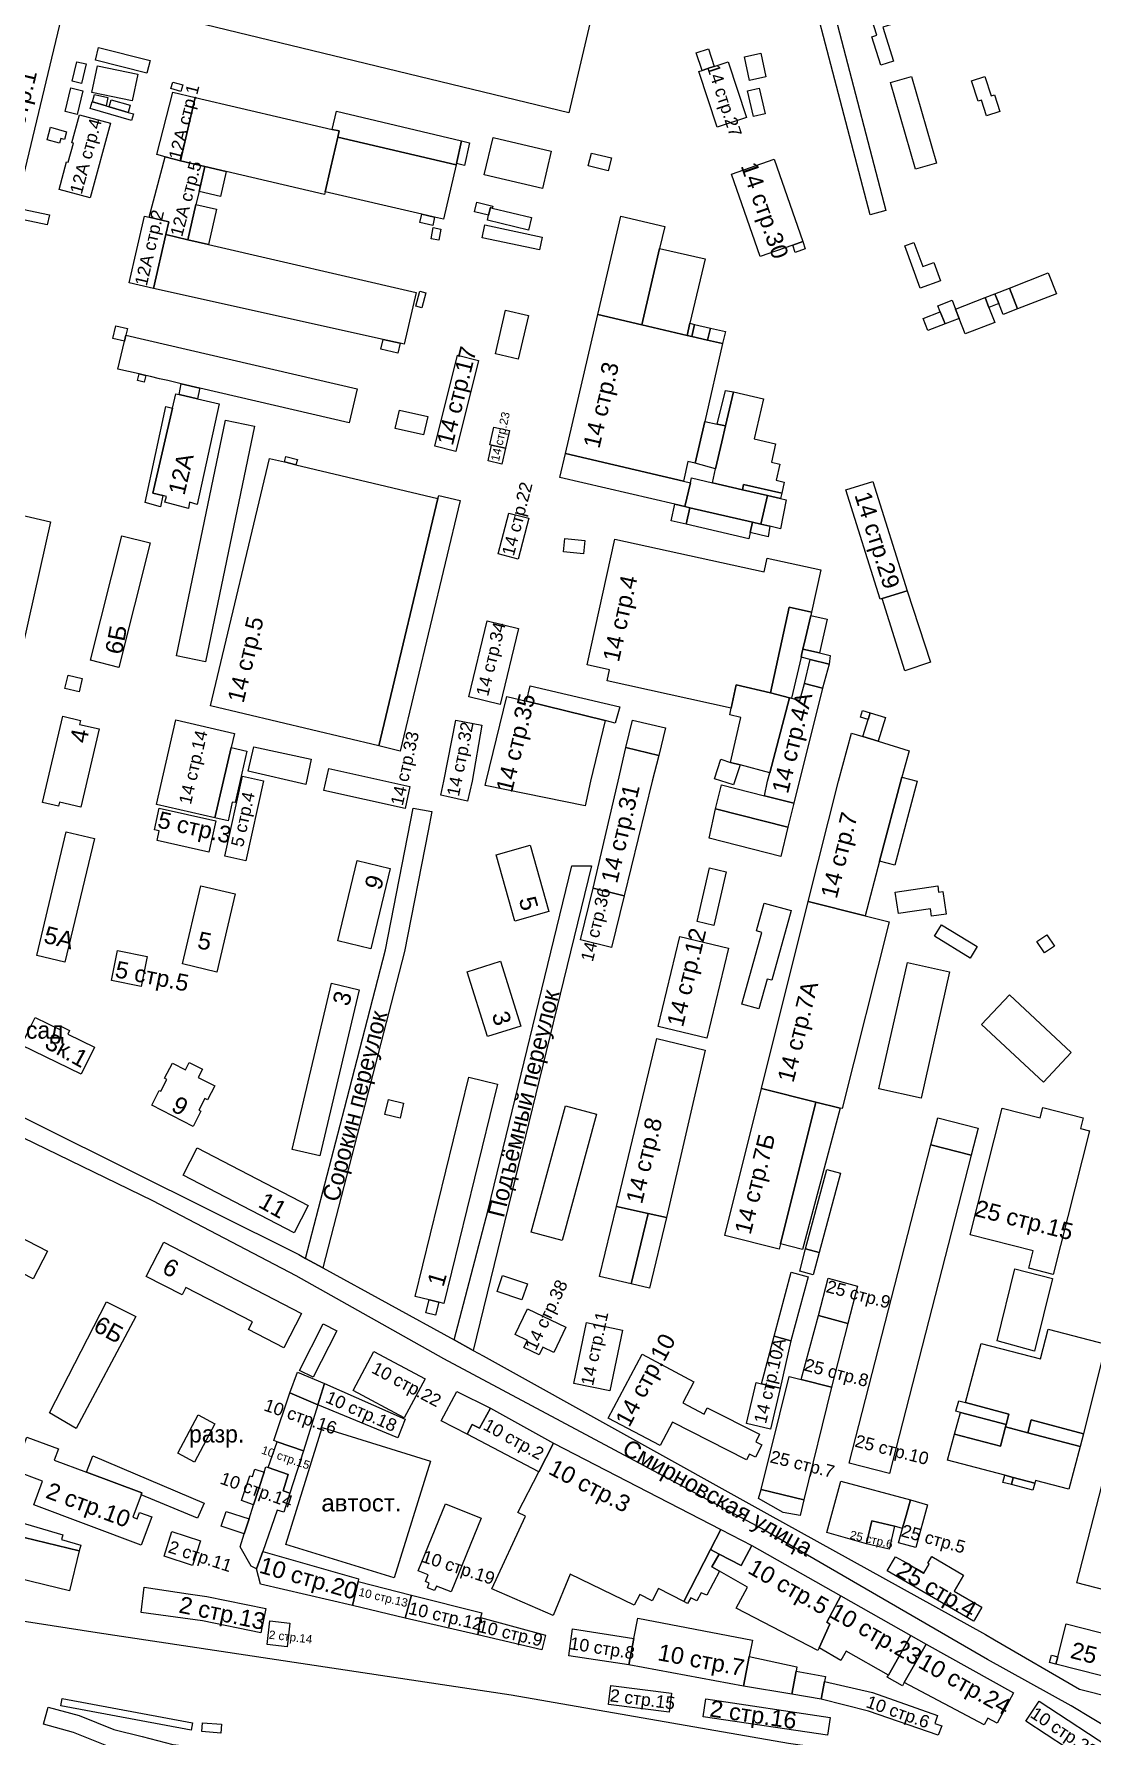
# Model space of a CAD drawing. Header units: metres. Extents: x 9999 to 15101, y 6965 to 11034.
# Drawn here: x 13119 to 13562, y 7600 to 8313 of the extents above; entities that cross this region are included whole.
import ezdxf
from ezdxf.enums import TextEntityAlignment as Align

# ---------------------------------------------------------------- set-up
doc = ezdxf.new("R2010")
doc.units = ezdxf.units.M
doc.header["$MEASUREMENT"] = 0
for name, color, linetype, lineweight in [('Слой 14', 7, 'Continuous', 0), ('Слой 19', 7, 'Continuous', 0), ('Слой 25', 7, 'Continuous', 0), ('Слой 29', 7, 'Continuous', 0), ('Слой 3', 7, 'Continuous', 0), ('Слой 53', 7, 'Continuous', 0), ('Слой 8', 7, 'Continuous', 0), ('Слой 9', 7, 'Continuous', 0)]:
    doc.layers.add(name, color=color, linetype=linetype, lineweight=lineweight)
doc.styles.add('Style-arial', font='arial.shx')
doc.styles.add('Style-p131', font='p131.shx')

msp = doc.modelspace()

# ---------------------------------------------------------------- linework, layer by layer
at = {"layer": 'Слой 14', "color": 8, "linetype": 'Continuous', "lineweight": 0, "flags": 128}
msp.add_lwpolyline([(13224.59, 7680.19), (13239.76, 7729.11), (13285.13, 7715.03), (13269.96, 7666.12), (13224.59, 7680.19)], close=True, dxfattribs=at)
at = {"layer": 'Слой 19', "color": 8, "linetype": 'Continuous', "lineweight": 0, "flags": 128}
msp.add_lwpolyline([(14002.82, 7500.83), (13910.74, 7517.98), (13755.15, 7547.82), (13663.62, 7562.36), (13648.85, 7564.71), (13643.39, 7565.6), (13576.08, 7575.76), (13507.49, 7586.55), (13435.1, 7596.71), (13318.89, 7617.03), (13145.52, 7643.06), (13068.05, 7655.13)], dxfattribs=at)
at = {"layer": 'Слой 25', "color": 8, "linetype": 'Continuous', "lineweight": 0, "flags": 128}
for points in [[(13239.96, 7796.09), (13232.83, 7800), (13249.06, 7862.8), (13266.24, 7929.28), (13277.92, 7988.64), (13285.76, 7987.2), (13284.16, 7979.2), (13274.24, 7928.64), (13239.96, 7796.09)], [(13303.07, 7761.47), (13295.08, 7765.85), (13309.28, 7820.32), (13344.32, 7964.42), (13352.58, 7964.42), (13303.07, 7761.47)]]:
    msp.add_lwpolyline(points, close=True, dxfattribs=at)
msp.add_lwpolyline([(13085.76, 7873.44), (13229.92, 7801.6), (13232.83, 7800), (13239.96, 7796.09), (13295.08, 7765.85), (13303.07, 7761.47), (13307.2, 7759.2), (13426.08, 7693.12), (13517.66, 7642.44), (13521.47, 7640.23), (13521.47, 7640.23), (13557.03, 7619.58), (13668.22, 7591.4), (13665.8, 7582.71), (13663.68, 7574.4), (13583.04, 7594.08), (13571.2, 7601.92), (13553.6, 7612.48), (13518.56, 7632), (13423.84, 7686.88), (13290.72, 7757.92), (13228.8, 7792.64), (13168.8, 7824.16), (13074.72, 7869.76)], dxfattribs=at)
at = {"layer": 'Слой 3', "color": 8, "linetype": 'Continuous', "lineweight": 0, "flags": 128}
for points in [[(13152.41, 8326.12), (13148.11, 8327.16), (13163.05, 8387.1), (13171.41, 8420.63), (13174.36, 8432.45), (13368.29, 8386.87), (13343.12, 8279.91), (13168.34, 8322.26), (13162.16, 8323.76), (13160.12, 8324.25), (13156.19, 8325.2), (13152.41, 8326.12)], [(13435.41, 8394.44), (13475.97, 8238.99), (13469.33, 8237.26), (13428.77, 8392.71), (13435.41, 8394.44)], [(13123.82, 8331.97), (13132.78, 8329.83), (13114.46, 8253.35), (13100.67, 8256.65), (13118.99, 8333.13), (13123.82, 8331.97)], [(13473.86, 8326.39), (13476.08, 8319.32), (13477.38, 8319.73), (13478.24, 8317.01), (13474.6, 8315.87), (13479.12, 8301.55), (13473.86, 8299.89), (13470.09, 8311.84), (13472.12, 8312.48), (13469.08, 8322.1), (13472.31, 8323.12), (13471.51, 8325.65), (13473.86, 8326.39)], [(13146.1, 8307.35), (13167.68, 8301.89), (13166.33, 8296.58), (13144.76, 8302.03), (13146.1, 8307.35)], [(13138.95, 8292.31), (13135.07, 8293.21), (13136.95, 8301.38), (13140.84, 8300.49), (13138.95, 8292.31)], [(13404.01, 8299.43), (13402.39, 8298.9), (13398.94, 8297.75), (13396.49, 8305.12), (13401.57, 8306.81), (13404.01, 8299.43)], [(13404.01, 8299.43), (13409.79, 8301.35), (13417.52, 8278.04), (13405.29, 8273.98), (13397.56, 8297.29), (13398.94, 8297.75), (13402.39, 8298.9), (13404.01, 8299.43)], [(13425.69, 8294.99), (13418.78, 8293.5), (13416.65, 8303.4), (13423.56, 8304.89), (13425.69, 8294.99)], [(13145.6, 8299.68), (13162.5, 8296.22), (13160.2, 8285.01), (13143.3, 8288.48), (13145.6, 8299.68)], [(13177.18, 8292.85), (13181.33, 8291.64), (13180.54, 8288.95), (13176.4, 8290.16), (13177.18, 8292.85)], [(13477.87, 8292.63), (13486.67, 8295.16), (13497.1, 8258.88), (13488.3, 8256.35), (13477.87, 8292.63)], [(13511.81, 8293.43), (13517.4, 8295.22), (13520.01, 8287.08), (13521.45, 8287.54), (13523.7, 8280.51), (13518.04, 8278.7), (13515.94, 8285.24), (13514.57, 8284.81), (13511.81, 8293.43)], [(13137.11, 8279.25), (13132.01, 8280.5), (13134.43, 8290.42), (13139.54, 8289.17), (13137.11, 8279.25)], [(13149.19, 8282.9), (13143.58, 8284.54), (13144.32, 8287.68), (13150, 8286.34), (13149.19, 8282.9)], [(13180.39, 8259.83), (13174, 8261.53), (13170.53, 8262.45), (13177.19, 8288.66), (13186.57, 8286.39), (13180.39, 8259.83)], [(13240.95, 8246.92), (13240.69, 8245.8), (13199.52, 8255.38), (13190.65, 8257.45), (13180.39, 8259.83), (13186.57, 8286.39), (13243.97, 8273.03), (13246.87, 8272.35), (13246.27, 8269.81), (13243.33, 8257.18), (13240.95, 8246.92)], [(13425.38, 8279.51), (13420.5, 8278.38), (13418.01, 8289.22), (13422.89, 8290.34), (13425.38, 8279.51)], [(13142.59, 8244.33), (13129.5, 8247.9), (13132.66, 8259.49), (13133.39, 8259.29), (13135.55, 8267.19), (13134.81, 8267.39), (13138.02, 8279.16), (13151.12, 8275.58), (13142.59, 8244.33)], [(13142.56, 8281.84), (13143.37, 8284.6), (13143.58, 8284.54), (13149.19, 8282.9), (13150.48, 8282.51), (13158.51, 8280.16), (13160.67, 8279.52), (13159.86, 8276.76), (13142.56, 8281.84)], [(13158.51, 8280.16), (13150.48, 8282.51), (13151.28, 8285.44), (13159.36, 8283.24), (13158.51, 8280.16)], [(13295.92, 8258.2), (13246.27, 8269.81), (13246.87, 8272.35), (13243.97, 8273.03), (13245.75, 8280.69), (13298.11, 8268.16), (13296.06, 8258.71), (13295.92, 8258.2)], [(13125.93, 8273.93), (13132.65, 8272.06), (13131.75, 8268.84), (13130.24, 8269.26), (13129.68, 8267.24), (13124.47, 8268.69), (13125.93, 8273.93)], [(13246.27, 8269.81), (13295.92, 8258.2), (13290.61, 8235.36), (13286.87, 8236.23), (13283.93, 8236.91), (13281.44, 8237.49), (13240.95, 8246.92), (13243.33, 8257.18), (13246.27, 8269.81)], [(13296.06, 8258.71), (13298.11, 8268.16), (13301.43, 8267.43), (13299.34, 8257.91), (13296.06, 8258.71)], [(13311.36, 8269.68), (13335.71, 8263.96), (13332.03, 8248.28), (13307.68, 8254.01), (13311.36, 8269.68)], [(13183.47, 8226.8), (13174.27, 8228.93), (13175.51, 8234.28), (13167.3, 8236.18), (13174, 8261.53), (13180.39, 8259.83), (13190.65, 8257.45), (13188.22, 8247.02), (13186.88, 8241.53), (13183.47, 8226.8)], [(13190.65, 8257.45), (13199.52, 8255.38), (13197.09, 8244.96), (13188.22, 8247.02), (13190.65, 8257.45)], [(13352.56, 8263.1), (13360.96, 8261.1), (13359.61, 8255.7), (13351.26, 8257.7), (13352.56, 8263.1)], [(13436.91, 8224.56), (13423.26, 8219.82), (13411.28, 8254.31), (13429.1, 8260.49), (13441.07, 8226.01), (13436.91, 8224.56)], [(13125.44, 8237.26), (13124.57, 8233.1), (13090.55, 8240.18), (13091.42, 8244.34), (13125.44, 8237.26)], [(13169.03, 8206.32), (13158.85, 8208.68), (13165.33, 8236.64), (13167.3, 8236.18), (13175.51, 8234.28), (13174.27, 8228.93), (13169.03, 8206.32)], [(13186.88, 8241.53), (13195.47, 8239.55), (13192.06, 8224.81), (13183.47, 8226.8), (13186.88, 8241.53)], [(13283.93, 8236.91), (13286.87, 8236.23), (13286.06, 8232.72), (13280.63, 8233.98), (13281.44, 8237.49), (13283.93, 8236.91)], [(13311, 8240.06), (13310.24, 8240.24), (13309.48, 8237.03), (13303.54, 8238.53), (13304.56, 8242.56), (13311.21, 8240.87), (13311, 8240.06)], [(13308.99, 8234.93), (13309.48, 8237.03), (13310.24, 8240.24), (13311, 8240.06), (13327.48, 8236.17), (13326.22, 8230.86), (13308.99, 8234.93)], [(13373.68, 8191.18), (13355.27, 8195.48), (13364.89, 8236.65), (13383.3, 8232.35), (13381.15, 8223.16), (13373.68, 8191.18)], [(13192.06, 8224.81), (13279.16, 8204.63), (13274.16, 8183.05), (13272.44, 8183.43), (13265.25, 8185.03), (13169.03, 8206.32), (13174.27, 8228.93), (13183.47, 8226.8), (13192.06, 8224.81)], [(13285.36, 8227.2), (13286.24, 8231.9), (13289.53, 8231.28), (13288.65, 8226.59), (13285.36, 8227.2)], [(13307.96, 8233.03), (13331.96, 8227.9), (13330.81, 8222.5), (13306.81, 8227.63), (13307.96, 8233.03)], [(13392.66, 8186.74), (13373.68, 8191.18), (13381.15, 8223.16), (13400.25, 8218.75), (13393.86, 8191.81), (13392.66, 8186.74)], [(13436.91, 8224.56), (13441.07, 8226.01), (13442.13, 8222.95), (13437.97, 8221.51), (13436.91, 8224.56)], [(13483.84, 8224.17), (13487.71, 8225.57), (13491.36, 8215.53), (13496.08, 8217.25), (13498.85, 8209.63), (13490.26, 8206.51), (13483.84, 8224.17)], [(13531.1, 8197.87), (13527.68, 8206.55), (13543.92, 8212.94), (13547.41, 8204.07), (13531.1, 8197.87)], [(13278.94, 8199), (13280.62, 8205.19), (13283.25, 8204.48), (13281.57, 8198.28), (13278.94, 8199)], [(13505.12, 8197.74), (13506.64, 8193.84), (13500.71, 8191.53), (13498.72, 8196.63), (13497.76, 8199.1), (13503.69, 8201.41), (13505.12, 8197.74)], [(13505.12, 8197.74), (13517.5, 8202.56), (13519.12, 8198.41), (13521.56, 8192.15), (13509.18, 8187.33), (13506.64, 8193.84), (13505.12, 8197.74)], [(13521.64, 8204.17), (13523.23, 8200.12), (13519.12, 8198.41), (13517.5, 8202.56), (13521.64, 8204.17)], [(13531.1, 8197.87), (13525.06, 8195.49), (13523.23, 8200.12), (13521.64, 8204.17), (13527.68, 8206.55), (13531.1, 8197.87)], [(13316.63, 8197.34), (13326.17, 8195.09), (13321.84, 8176.77), (13312.31, 8179.02), (13316.63, 8197.34)], [(13391.09, 8125.69), (13341.67, 8137.23), (13355.27, 8195.48), (13373.68, 8191.18), (13392.66, 8186.74), (13394.61, 8186.29), (13401.25, 8184.74), (13407.53, 8183.27), (13400.04, 8150.63), (13396.02, 8133.12), (13392.99, 8133.84), (13391.09, 8125.69)], [(13498.72, 8196.63), (13500.71, 8191.53), (13493.5, 8188.72), (13491.52, 8193.82), (13498.72, 8196.63)], [(13157.47, 8186.8), (13156.9, 8184.33), (13152.01, 8185.46), (13153.24, 8190.77), (13158.13, 8189.64), (13157.47, 8186.8)], [(13254.36, 8164.34), (13251.07, 8150.15), (13188.53, 8164.65), (13180.65, 8166.48), (13175.12, 8167.76), (13171.58, 8168.58), (13167.76, 8169.47), (13165.84, 8169.91), (13163.04, 8170.56), (13154.18, 8172.61), (13156.9, 8184.33), (13157.47, 8186.8), (13254.36, 8164.34)], [(13392.66, 8186.74), (13393.86, 8191.81), (13395.78, 8191.3), (13394.61, 8186.29), (13392.66, 8186.74)], [(13395.78, 8191.3), (13402.42, 8189.75), (13401.25, 8184.74), (13394.61, 8186.29), (13395.78, 8191.3)], [(13402.42, 8189.75), (13408.7, 8188.28), (13407.53, 8183.27), (13401.25, 8184.74), (13402.42, 8189.75)], [(13265.25, 8185.03), (13272.44, 8183.43), (13271.52, 8179.3), (13264.33, 8180.89), (13265.25, 8185.03)], [(13295.78, 8138.05), (13286.9, 8140.26), (13296.41, 8178.42), (13305.29, 8176.21), (13295.78, 8138.05)], [(13165.84, 8169.91), (13165.19, 8167.13), (13162.39, 8167.78), (13163.04, 8170.56), (13165.84, 8169.91)], [(13188.53, 8164.65), (13188.4, 8164.24), (13187.52, 8160.15), (13179.85, 8161.89), (13180.65, 8166.48), (13188.53, 8164.65)], [(13196.64, 8158.08), (13187.36, 8115.84), (13184.16, 8116.8), (13183.68, 8114.24), (13173.76, 8116.8), (13174.56, 8119.2), (13172.95, 8119.6), (13168.8, 8120.64), (13177.11, 8156.28), (13178.49, 8162.2), (13179.85, 8161.89), (13187.52, 8160.15), (13196.64, 8158.08)], [(13415.8, 8122.06), (13403.23, 8124.97), (13404.59, 8130.87), (13407.2, 8142.14), (13408.75, 8148.84), (13412.03, 8163), (13424.6, 8160.09), (13420.72, 8143.31), (13429.71, 8141.23), (13427.95, 8133.62), (13431.47, 8132.81), (13429.91, 8126.09), (13433.37, 8125.29), (13432.28, 8120.61), (13416.32, 8124.3), (13415.8, 8122.06)], [(13408.75, 8148.84), (13405.25, 8149.56), (13408.75, 8163.67), (13412.03, 8163), (13408.75, 8148.84)], [(13172.95, 8119.6), (13172, 8114.88), (13165.6, 8116.64), (13174.24, 8156.96), (13177.11, 8156.28), (13168.8, 8120.64), (13172.95, 8119.6)], [(13199.22, 8151.18), (13211.39, 8148.66), (13190.93, 8049.88), (13178.76, 8052.4), (13199.22, 8151.18)], [(13272.15, 8155.43), (13283.96, 8152.69), (13282.17, 8145.01), (13270.36, 8147.75), (13272.15, 8155.43)], [(13400.04, 8150.63), (13405.25, 8149.56), (13408.75, 8148.84), (13407.2, 8142.14), (13404.59, 8130.87), (13396.02, 8133.12), (13400.04, 8150.63)], [(13316.57, 8139.42), (13310.75, 8140.74), (13310.04, 8140.9), (13311.71, 8148.28), (13318.24, 8146.81), (13316.57, 8139.42)], [(13310.75, 8140.74), (13316.57, 8139.42), (13315.07, 8132.79), (13309.25, 8134.11), (13310.75, 8140.74)], [(13391.75, 8114.98), (13387.5, 8115.96), (13339.3, 8127.12), (13341.67, 8137.23), (13391.09, 8125.69), (13394.04, 8124.89), (13391.75, 8114.98)], [(13263.45, 8014.71), (13192.92, 8031.58), (13217.7, 8135.18), (13223.94, 8133.68), (13228.69, 8132.55), (13288.22, 8118.31), (13263.45, 8014.71)], [(13228.69, 8132.55), (13223.94, 8133.68), (13224.48, 8135.92), (13229.44, 8134.73), (13228.69, 8132.55)], [(13426.28, 8119.63), (13423.51, 8107.63), (13420.09, 8108.42), (13393.78, 8114.51), (13391.75, 8114.98), (13394.04, 8124.89), (13394.53, 8126.98), (13403.23, 8124.97), (13415.8, 8122.06), (13426.28, 8119.63)], [(13431.77, 8118.36), (13426.28, 8119.63), (13415.8, 8122.06), (13416.32, 8124.3), (13432.28, 8120.61), (13431.77, 8118.36)], [(13474.32, 8076.42), (13473.56, 8076.18), (13459.11, 8121.98), (13470.42, 8125.55), (13484.87, 8079.75), (13474.32, 8076.42)], [(13263.45, 8014.71), (13288.22, 8118.31), (13288.56, 8119.7), (13297.59, 8117.54), (13272.48, 8012.55), (13263.45, 8014.71)], [(13391.75, 8114.98), (13393.78, 8114.51), (13392.19, 8107.62), (13385.91, 8109.08), (13387.5, 8115.96), (13391.75, 8114.98)], [(13423.51, 8107.63), (13426.28, 8119.63), (13431.77, 8118.36), (13434.16, 8117.81), (13431.77, 8105.72), (13427.36, 8106.74), (13423.51, 8107.63)], [(13114.35, 8056.78), (13101.75, 8059.59), (13113.32, 8111.47), (13125.92, 8108.66), (13114.35, 8056.78)], [(13321.92, 8093), (13313.55, 8095.18), (13318, 8112.3), (13326.37, 8110.12), (13321.92, 8093)], [(13393.78, 8114.51), (13420.09, 8108.42), (13419.1, 8104.15), (13418.5, 8101.53), (13392.19, 8107.62), (13393.78, 8114.51)], [(13423.51, 8107.63), (13427.36, 8106.74), (13426.55, 8102.37), (13419.1, 8104.15), (13420.09, 8108.42), (13423.51, 8107.63)], [(13154.6, 8047.59), (13142.74, 8050.58), (13155.86, 8102.74), (13167.72, 8099.76), (13154.6, 8047.59)], [(13340.8, 8096.02), (13341.36, 8101.57), (13349.81, 8100.72), (13349.26, 8095.17), (13340.8, 8096.02)], [(13413.27, 8040.38), (13411.12, 8030.58), (13359.18, 8041.99), (13360.19, 8046.57), (13350.75, 8048.64), (13362.33, 8101.38), (13424.92, 8087.62), (13426.18, 8093.4), (13448.66, 8088.46), (13444.78, 8070.78), (13435.41, 8072.84), (13427.55, 8036.89), (13413.27, 8040.38)], [(13484.87, 8079.75), (13494.69, 8049.74), (13483.86, 8046.2), (13474.32, 8076.42), (13484.87, 8079.75)], [(13444.78, 8070.78), (13444.46, 8069.4), (13442.23, 8059.81), (13441.18, 8055.3), (13440.75, 8053.42), (13440.41, 8051.96), (13436.4, 8034.7), (13435.62, 8034.9), (13427.55, 8036.89), (13435.41, 8072.84), (13444.78, 8070.78)], [(13301.19, 8035.32), (13308.93, 8067.13), (13322.02, 8063.94), (13314.27, 8032.13), (13301.19, 8035.32)], [(13451.35, 8067.8), (13448.07, 8053.7), (13441.18, 8055.3), (13442.23, 8059.81), (13444.46, 8069.4), (13451.35, 8067.8)], [(13452.65, 8052.59), (13452.18, 8048.94), (13444.16, 8050.9), (13440.41, 8051.96), (13440.75, 8053.42), (13441.18, 8055.3), (13448.07, 8053.7), (13452.65, 8052.59)], [(13452.18, 8048.94), (13449.34, 8038.86), (13441.82, 8040.85), (13444.16, 8050.9), (13452.18, 8048.94)], [(13133.26, 8044.36), (13139.26, 8042.96), (13137.96, 8037.36), (13131.96, 8038.76), (13133.26, 8044.36)], [(13411.12, 8030.58), (13413.27, 8040.38), (13427.55, 8036.89), (13435.62, 8034.9), (13427.29, 8003.41), (13414.89, 8006.74), (13410.83, 8007.83), (13415.2, 8026.66), (13410.5, 8027.74), (13411.12, 8030.58)], [(13437.43, 7990.68), (13425.06, 7993.82), (13426.39, 8000), (13427.29, 8003.41), (13435.62, 8034.9), (13436.4, 8034.7), (13439.94, 8033.76), (13441.82, 8040.85), (13449.34, 8038.86), (13437.43, 7990.68)], [(13317.12, 8035.45), (13325.34, 8033.41), (13358.38, 8025.43), (13352.21, 8000), (13349.94, 7989.68), (13308, 7998.2), (13308.51, 8000), (13317.12, 8035.45)], [(13468.47, 8025.83), (13465.35, 8026.78), (13466.2, 8029.57), (13469.32, 8028.62), (13468.47, 8025.83)], [(13131.04, 8027.16), (13138.48, 8025.42), (13138.09, 8023.76), (13146.32, 8021.84), (13138.67, 7989.07), (13129.64, 7991.17), (13129.26, 7989.53), (13122.62, 7991.07), (13131.04, 8027.16)], [(13178.48, 8025.6), (13202.96, 8019.98), (13201.59, 8014.01), (13194.84, 7984.63), (13170.34, 7990.11), (13178.48, 8025.6)], [(13306.71, 8023.47), (13302.53, 8000), (13300.66, 7991.55), (13292.05, 7993.47), (13289.41, 7994.05), (13290.72, 8000), (13295.78, 8025.52), (13306.71, 8023.47)], [(13380.79, 8010.76), (13367, 8014.06), (13369.75, 8025.56), (13383.54, 8022.26), (13380.79, 8010.76)], [(13466.29, 8018.62), (13468.47, 8025.83), (13469.32, 8028.62), (13475.72, 8026.68), (13472.68, 8016.68), (13466.29, 8018.62)], [(13482.66, 8001.66), (13473.33, 7966.46), (13467.22, 7943.58), (13443.44, 7949.53), (13456.08, 8000), (13461.58, 8020.05), (13466.29, 8018.62), (13472.68, 8016.68), (13485.74, 8012.71), (13482.66, 8001.66)], [(13203.33, 7990.95), (13202.1, 7991.21), (13200.43, 7983.38), (13194.84, 7984.63), (13201.59, 8014.01), (13208.16, 8012.54), (13203.33, 7990.95)], [(13235.2, 8009.12), (13232.88, 7998.56), (13208.8, 8004.16), (13211.16, 8014.33), (13235.2, 8009.12)], [(13353.28, 7955.12), (13363.76, 8000), (13367, 8014.06), (13380.79, 8010.76), (13378.03, 8000), (13366.28, 7951.94), (13353.28, 7955.12)], [(13414.89, 8006.74), (13412.12, 7998.46), (13404.16, 8000.96), (13406.72, 8009.12), (13410.83, 8007.83), (13414.89, 8006.74)], [(13206.4, 8002.08), (13215.23, 8000.14), (13207.83, 7966.55), (13199.01, 7968.49), (13206.4, 8002.08)], [(13242.56, 8005.28), (13276.48, 7997.76), (13274.56, 7988.48), (13240.48, 7996), (13242.56, 8005.28)], [(13479.67, 7964.78), (13473.33, 7966.46), (13482.66, 8001.66), (13488.99, 8000), (13479.67, 7964.78)], [(13407.04, 7998.4), (13425.06, 7993.82), (13437.43, 7990.68), (13434.89, 7980.68), (13404.5, 7988.4), (13407.04, 7998.4)], [(13170.56, 7975.04), (13171.48, 7979.14), (13169.46, 7979.59), (13171.47, 7988.6), (13195.2, 7983.29), (13192.27, 7970.18), (13170.56, 7975.04)], [(13401.92, 7976), (13404.5, 7988.4), (13434.89, 7980.68), (13431.89, 7968.39), (13401.92, 7976)], [(13120.21, 7926.93), (13132.55, 7978.73), (13144.33, 7975.93), (13131.99, 7924.12), (13120.21, 7926.93)], [(13312.64, 7969.12), (13326.92, 7973.13), (13334.73, 7945.3), (13320.45, 7941.3), (13312.64, 7969.12)], [(13254.4, 7966.72), (13268.24, 7963.38), (13260.11, 7929.73), (13246.27, 7933.08), (13254.4, 7966.72)], [(13403.82, 7939.48), (13396.83, 7941.11), (13402.07, 7963.65), (13409.06, 7962.03), (13403.82, 7939.48)], [(13181.17, 7923.37), (13188.89, 7956.07), (13203.27, 7952.68), (13195.56, 7919.97), (13181.17, 7923.37)], [(13361, 7930.31), (13347.99, 7933.49), (13353.28, 7955.12), (13366.28, 7951.94), (13361, 7930.31)], [(13479.89, 7953.5), (13497.64, 7956.08), (13498.03, 7953.41), (13499.85, 7953.67), (13501.22, 7944.28), (13495.04, 7943.38), (13494.6, 7946.43), (13481.21, 7944.48), (13479.89, 7953.5)], [(13436.22, 7945.7), (13428.09, 7916.52), (13426.21, 7917.04), (13422.73, 7904.59), (13415.6, 7906.58), (13423.97, 7936.59), (13421.76, 7937.2), (13425, 7948.83), (13436.22, 7945.7)], [(13477.28, 7941.06), (13457.68, 7862.74), (13456.72, 7862.98), (13446.59, 7865.52), (13423.84, 7871.21), (13443.44, 7949.53), (13467.22, 7943.58), (13477.28, 7941.06)], [(13496.3, 7934.95), (13499.27, 7939.8), (13514.16, 7930.68), (13511.19, 7925.82), (13496.3, 7934.95)], [(13380.54, 7897.13), (13389.6, 7934.82), (13409.97, 7929.92), (13400.91, 7892.24), (13380.54, 7897.13)], [(13543.31, 7935.57), (13546.55, 7930.83), (13542.38, 7927.97), (13539.13, 7932.72), (13543.31, 7935.57)], [(13166.43, 7926.49), (13163.93, 7913.99), (13151.43, 7916.49), (13153.93, 7928.99), (13166.43, 7926.49)], [(13309.03, 7892.97), (13300.53, 7920.1), (13314.45, 7924.47), (13322.95, 7897.33), (13309.03, 7892.97)], [(13484.95, 7924.02), (13502.59, 7920.06), (13490.68, 7867.07), (13473.04, 7871.03), (13484.95, 7924.02)], [(13227.24, 7845.65), (13243.66, 7915.3), (13255.25, 7912.56), (13238.84, 7842.91), (13227.24, 7845.65)], [(13516.06, 7898.01), (13527.73, 7910.46), (13553.59, 7886.23), (13541.92, 7873.78), (13516.06, 7898.01)], [(13119.52, 7900.96), (13129.86, 7895.87), (13130.49, 7897.13), (13133.94, 7895.43), (13133.25, 7894.02), (13144.35, 7888.55), (13138.73, 7877.14), (13113.83, 7889.41), (13115.91, 7893.64), (13119.52, 7900.96)], [(13384, 7817.12), (13376.31, 7818.82), (13363.04, 7821.76), (13379.97, 7892.19), (13400.28, 7887.24), (13384, 7817.12)], [(13168.32, 7864.16), (13171.5, 7870.4), (13172.22, 7870.04), (13174.73, 7874.96), (13173.73, 7875.46), (13176.98, 7881.84), (13182.48, 7879.03), (13184.06, 7882.13), (13189.58, 7879.32), (13187.82, 7875.85), (13194.72, 7872.34), (13191.73, 7866.45), (13190.57, 7867.04), (13188.06, 7862.13), (13188.93, 7861.69), (13185.68, 7855.32), (13168.32, 7864.16)], [(13284.52, 7782.7), (13278.78, 7784.11), (13301.24, 7875.91), (13313.25, 7872.97), (13290.78, 7781.17), (13288.57, 7781.71), (13285.22, 7782.53), (13284.52, 7782.7)], [(13267.52, 7866.56), (13273.87, 7865.11), (13272.42, 7858.78), (13266.07, 7860.24), (13267.52, 7866.56)], [(13446.59, 7865.52), (13431.72, 7806.11), (13431.17, 7803.92), (13408.43, 7809.61), (13423.84, 7871.21), (13446.59, 7865.52)], [(13446.59, 7865.52), (13456.72, 7862.98), (13440.95, 7803.8), (13431.72, 7806.11), (13446.59, 7865.52)], [(13327.29, 7811.06), (13341.67, 7863.97), (13354.74, 7860.42), (13340.37, 7807.51), (13327.29, 7811.06)], [(13511.7, 7843.23), (13494.77, 7847.57), (13497.67, 7858.9), (13514.61, 7854.56), (13511.7, 7843.23)], [(13561.28, 7853.44), (13546.04, 7793.26), (13535.82, 7795.85), (13537.67, 7803.17), (13511.28, 7809.86), (13524.72, 7862.88), (13540.58, 7858.86), (13541.69, 7863.24), (13558.56, 7858.96), (13557.41, 7854.42), (13561.28, 7853.44)], [(13043.04, 7845.12), (13124.68, 7803.1), (13118.65, 7791.39), (13037.01, 7833.42), (13043.04, 7845.12)], [(13181.51, 7834.87), (13187.44, 7846.28), (13233.94, 7822.16), (13228.02, 7810.74), (13181.51, 7834.87)], [(13511.7, 7843.23), (13477.52, 7709.91), (13460.58, 7714.25), (13494.77, 7847.57), (13511.7, 7843.23)], [(13442.31, 7804.02), (13451.19, 7837.28), (13456.86, 7835.77), (13447.98, 7802.51), (13442.31, 7804.02)], [(13363.04, 7821.76), (13376.31, 7818.82), (13369.17, 7789.32), (13356, 7792.48), (13363.04, 7821.76)], [(13376.31, 7818.82), (13384, 7817.12), (13376.83, 7787.52), (13369.17, 7789.32), (13376.31, 7818.82)], [(13231.13, 7776.93), (13223.73, 7762.59), (13208.87, 7770.26), (13210.51, 7773.43), (13182.67, 7787.81), (13181.08, 7784.71), (13166.05, 7792.47), (13173.41, 7806.74), (13231.13, 7776.93)], [(13447.98, 7802.51), (13445.49, 7793.18), (13439.82, 7794.69), (13442.31, 7804.02), (13447.98, 7802.51)], [(13429.09, 7767.37), (13436.28, 7794.2), (13443.37, 7792.3), (13436.18, 7765.47), (13429.09, 7767.37)], [(13522.54, 7765.42), (13529.92, 7795.59), (13545.75, 7791.62), (13538.22, 7761.17), (13522.54, 7765.42)], [(13315.37, 7792.9), (13325.76, 7789.38), (13323.46, 7782.58), (13313.07, 7786.1), (13315.37, 7792.9)], [(13460.05, 7772.79), (13447.65, 7776.07), (13451.72, 7791.71), (13464.07, 7788.42), (13460.05, 7772.79)], [(13136.7, 7728.78), (13125.44, 7735.36), (13149.44, 7781.76), (13161.65, 7775.61), (13136.7, 7728.78)], [(13284.52, 7782.7), (13285.22, 7782.53), (13288.57, 7781.71), (13287.22, 7776.22), (13283.18, 7777.21), (13284.52, 7782.7)], [(13240.16, 7772.64), (13245.9, 7769.72), (13235.96, 7750.18), (13230.23, 7753.09), (13240.16, 7772.64)], [(13325.76, 7778.88), (13341.9, 7771.19), (13336.85, 7760.58), (13332.14, 7762.82), (13330.62, 7759.64), (13324.28, 7762.66), (13325.72, 7765.66), (13320.62, 7768.09), (13325.76, 7778.88)], [(13350.56, 7773.12), (13365.58, 7769.96), (13360.22, 7744.46), (13345.2, 7747.62), (13350.56, 7773.12)], [(13447.65, 7776.07), (13460.05, 7772.79), (13453.22, 7746.09), (13440.43, 7749.26), (13447.65, 7776.07)], [(13436.18, 7765.47), (13431.61, 7745.64), (13423.83, 7747.47), (13429.09, 7767.37), (13436.18, 7765.47)], [(13527.51, 7734.78), (13509.24, 7739.64), (13515.83, 7764.33), (13540.76, 7757.94), (13543.93, 7770.3), (13568.16, 7764.08), (13558.78, 7726.46), (13536.82, 7732.3), (13535.4, 7726.98), (13526.1, 7729.46), (13526.34, 7730.39), (13527.51, 7734.78)], [(13261.44, 7760.96), (13282.85, 7749.54), (13274.15, 7733.24), (13252.75, 7744.66), (13261.44, 7760.96)], [(13399.77, 7734.78), (13401.12, 7737.44), (13423.03, 7726.33), (13421.45, 7723.21), (13423.96, 7721.94), (13421.34, 7716.76), (13418.8, 7718.04), (13417.54, 7715.55), (13386.55, 7731.41), (13381.32, 7721.57), (13359.57, 7733.11), (13373.76, 7759.84), (13395.51, 7748.29), (13390.82, 7739.45), (13399.77, 7734.78)], [(13237.87, 7738.68), (13226.25, 7743.62), (13229.38, 7752.31), (13240.7, 7747.53), (13237.87, 7738.68)], [(13240.7, 7747.53), (13274.46, 7732.66), (13271.47, 7724.8), (13237.87, 7738.68), (13240.7, 7747.53)], [(13310.25, 7737.27), (13305.64, 7728.88), (13302.61, 7730.46), (13300.55, 7726.3), (13289.65, 7731.97), (13296.14, 7744.27), (13310.25, 7737.27)], [(13421.6, 7748), (13423.83, 7747.47), (13431.61, 7745.64), (13427.55, 7728.43), (13417.54, 7730.8), (13421.6, 7748)], [(13441.5, 7698.81), (13423.67, 7703.23), (13435.39, 7750.51), (13440.43, 7749.26), (13453.22, 7746.09), (13441.5, 7698.81)], [(13578.15, 7750.24), (13604.39, 7743.47), (13603.18, 7738.8), (13612.27, 7736.45), (13598.98, 7684.95), (13588.03, 7687.78), (13580.28, 7657.75), (13555.9, 7664.04), (13578.15, 7750.24)], [(13226.25, 7743.62), (13237.87, 7738.68), (13231.91, 7719.44), (13220.92, 7723.19), (13219.48, 7723.71), (13226.25, 7743.62)], [(13305.64, 7728.88), (13310.25, 7737.27), (13336.64, 7722.56), (13330.49, 7710.6), (13300.55, 7726.3), (13302.61, 7730.46), (13305.64, 7728.88)], [(13527.51, 7734.78), (13526.34, 7730.39), (13507.14, 7735.5), (13505.26, 7736), (13506.46, 7740.38), (13509.24, 7739.64), (13527.51, 7734.78)], [(13179.28, 7718.34), (13187.86, 7734.43), (13194.81, 7730.73), (13186.24, 7714.63), (13179.28, 7718.34)], [(13523.93, 7721.32), (13504.73, 7726.43), (13507.14, 7735.5), (13526.34, 7730.39), (13526.1, 7729.46), (13523.93, 7721.32)], [(13557.36, 7721.14), (13535.4, 7726.98), (13536.82, 7732.3), (13558.78, 7726.46), (13557.36, 7721.14)], [(13129.26, 7720.19), (13127.52, 7715.52), (13140.94, 7710.51), (13164.21, 7701.82), (13163.9, 7700.99), (13160.4, 7691.63), (13162.25, 7690.94), (13163.23, 7693.58), (13168.38, 7691.66), (13163.96, 7679.85), (13118.91, 7696.69), (13122.64, 7706.68), (13110.73, 7711.14), (13115.97, 7725.16), (13129.26, 7720.19)], [(13220.92, 7723.19), (13231.91, 7719.44), (13226.22, 7701.58), (13223.34, 7702.63), (13225.44, 7709.51), (13217.19, 7712.39), (13220.92, 7723.19)], [(13336.64, 7722.56), (13406.85, 7686.49), (13402.4, 7678.07), (13391.29, 7656.21), (13380.66, 7661.67), (13378.01, 7656.52), (13372.78, 7659.21), (13370.48, 7654.72), (13343.68, 7667.68), (13336.48, 7650.4), (13310.88, 7661.6), (13324.89, 7691.99), (13321.75, 7693.6), (13330.49, 7710.6), (13336.64, 7722.56)], [(13535.4, 7726.98), (13557.36, 7721.14), (13552.6, 7703.25), (13538.6, 7706.98), (13538.29, 7705.81), (13529.33, 7708.19), (13525.78, 7709.13), (13501.82, 7715.51), (13504.73, 7726.43), (13523.93, 7721.32), (13526.1, 7729.46), (13535.4, 7726.98)], [(13163.9, 7700.99), (13164.21, 7701.82), (13140.94, 7710.51), (13143.68, 7717.28), (13190.24, 7697.44), (13187.52, 7691.2), (13163.9, 7700.99)], [(13217.19, 7712.39), (13225.44, 7709.51), (13223.34, 7702.63), (13226.22, 7701.58), (13223.67, 7693.74), (13220.86, 7694.59), (13214.94, 7677.16), (13212.28, 7669.93), (13210.06, 7671.04), (13205.41, 7679.16), (13207.13, 7684.61), (13209.13, 7690.83), (13211.02, 7696.81), (13215.44, 7710.43), (13216.17, 7712.72), (13217.19, 7712.39)], [(13215.44, 7710.43), (13211.02, 7696.81), (13205.99, 7698.55), (13209.45, 7708.93), (13210.5, 7708.6), (13211.58, 7711.71), (13215.44, 7710.43)], [(13529.33, 7708.19), (13528.54, 7705.22), (13524.99, 7706.16), (13525.78, 7709.13), (13529.33, 7708.19)], [(13528.54, 7705.22), (13529.33, 7708.19), (13538.29, 7705.81), (13537.5, 7702.84), (13528.54, 7705.22)], [(13032.23, 7685.42), (13036.35, 7702.19), (13105.62, 7685.37), (13137.92, 7677.52), (13133.95, 7660.66), (13032.23, 7685.42)], [(13441.5, 7698.81), (13440, 7692.32), (13432.96, 7693.6), (13422.56, 7699.36), (13423.67, 7703.23), (13441.5, 7698.81)], [(13467.81, 7680.38), (13451.19, 7685.21), (13457.09, 7706.7), (13486.21, 7698.8), (13484.41, 7692.33), (13483.1, 7687.59), (13482.91, 7686.88), (13479.56, 7687.79), (13470.05, 7690), (13468, 7681.21), (13467.81, 7680.38)], [(13209.13, 7690.83), (13207.13, 7684.61), (13197.42, 7687.79), (13199.52, 7693.92), (13209.13, 7690.83)], [(13291.37, 7697.19), (13306.34, 7691.12), (13293.8, 7660.25), (13287.61, 7662.74), (13286.84, 7660.82), (13283.86, 7662.05), (13284.62, 7663.94), (13283.05, 7664.58), (13284.14, 7667.37), (13279.94, 7669.14), (13291.37, 7697.19)], [(13484.41, 7692.33), (13486.21, 7698.8), (13493.44, 7696.8), (13488.47, 7678.84), (13481.23, 7680.84), (13482.91, 7686.88), (13483.1, 7687.59), (13484.41, 7692.33)], [(13105.62, 7685.37), (13107, 7691.27), (13131.16, 7684.12), (13130.59, 7682.19), (13138.6, 7679.83), (13137.92, 7677.52), (13105.62, 7685.37)], [(13470.05, 7690), (13479.56, 7687.79), (13477.32, 7678.17), (13467.81, 7680.38), (13468, 7681.21), (13470.05, 7690)], [(13188.81, 7681.64), (13185.49, 7671.4), (13173.5, 7675.29), (13176.82, 7685.53), (13188.81, 7681.64)], [(13406.85, 7686.49), (13419.72, 7679.71), (13415.24, 7671.27), (13406.05, 7676.13), (13402.4, 7678.07), (13406.85, 7686.49)], [(13447.99, 7636.88), (13447.46, 7635.7), (13413.22, 7653.41), (13418.02, 7662.26), (13406.22, 7668.99), (13402.95, 7670.75), (13406.05, 7676.13), (13415.24, 7671.27), (13419.72, 7679.71), (13457.01, 7658.63), (13451.26, 7647.58), (13452.43, 7646.73), (13447.99, 7636.88)], [(13212.28, 7669.93), (13214.94, 7677.16), (13255.04, 7665.76), (13254.88, 7664.64), (13252.4, 7654.54), (13213.92, 7663.52), (13212.28, 7669.93)], [(13402.4, 7678.07), (13406.05, 7676.13), (13402.95, 7670.75), (13406.22, 7668.99), (13400.86, 7658.84), (13398.57, 7659.95), (13396.67, 7656.49), (13394.25, 7657.86), (13392.77, 7655.43), (13391.29, 7656.21), (13402.4, 7678.07)], [(13512.66, 7647.98), (13476.52, 7669.06), (13480, 7675.02), (13484.51, 7672.39), (13491.89, 7668.09), (13493.43, 7670.72), (13494.11, 7671.9), (13493.47, 7672.27), (13495.14, 7675.14), (13508.5, 7667.34), (13504.56, 7660.58), (13516.09, 7653.86), (13513.05, 7648.64), (13512.66, 7647.98)], [(13214.06, 7643.1), (13189.67, 7648.15), (13163.89, 7651.62), (13165.15, 7662.28), (13183.67, 7659.44), (13191.36, 7658.4), (13216.16, 7653.28), (13214.06, 7643.1)], [(13254.88, 7664.64), (13277.13, 7658.86), (13274.52, 7649.3), (13252.4, 7654.54), (13254.88, 7664.64)], [(13277.13, 7658.86), (13306.66, 7651.51), (13306.14, 7649.59), (13305.01, 7642.23), (13274.52, 7649.3), (13277.13, 7658.86)], [(13486.4, 7642.02), (13477.02, 7625.4), (13459.3, 7635.41), (13457.01, 7631.55), (13447.99, 7636.88), (13452.43, 7646.73), (13451.26, 7647.58), (13457.01, 7658.63), (13486.4, 7642.02)], [(13226.15, 7647.21), (13225.03, 7637.29), (13216.64, 7638.24), (13217.76, 7648.16), (13226.15, 7647.21)], [(13306.14, 7649.59), (13333.34, 7642.13), (13331.84, 7636), (13305.01, 7642.23), (13306.14, 7649.59)], [(13343.04, 7633.44), (13344.7, 7644.82), (13370.35, 7640.78), (13368.2, 7629.78), (13343.04, 7633.44)], [(13416.31, 7620.75), (13368.2, 7629.78), (13370.35, 7640.78), (13372.02, 7649.3), (13420, 7640), (13418.66, 7633.22), (13416.31, 7620.75)], [(13598.02, 7635), (13593.55, 7616.77), (13583.64, 7619.35), (13583.95, 7620.58), (13547.11, 7630.03), (13547.92, 7633.09), (13551.45, 7646.94), (13598.02, 7635)], [(13492.78, 7638.42), (13483.66, 7622.33), (13482.87, 7620.88), (13476.5, 7624.49), (13477.02, 7625.4), (13486.4, 7642.02), (13492.78, 7638.42)], [(13529.35, 7618.05), (13522.58, 7605.31), (13518.69, 7607.38), (13517.18, 7604.54), (13483.66, 7622.33), (13492.78, 7638.42), (13529.35, 7618.05)], [(13418.66, 7633.22), (13438.67, 7628.91), (13438.28, 7627.07), (13436.57, 7617.49), (13416.31, 7620.75), (13418.66, 7633.22)], [(13547.11, 7630.03), (13544.51, 7630.7), (13545.3, 7633.78), (13547.92, 7633.09), (13547.11, 7630.03)], [(13436.57, 7617.49), (13438.28, 7627.07), (13450.6, 7624.87), (13450.22, 7622.68), (13448.89, 7615.29), (13436.57, 7617.49)], [(13450.22, 7622.68), (13470.39, 7618.11), (13497.61, 7608.46), (13496.4, 7605.18), (13499.33, 7604.15), (13497.78, 7600.19), (13468.67, 7610.36), (13448.89, 7615.29), (13450.22, 7622.68)], [(13184.85, 7602.28), (13130.29, 7612.52), (13130.88, 7615.68), (13185.44, 7605.44), (13184.85, 7602.28)], [(13359.74, 7613.08), (13360.75, 7621.01), (13386.1, 7617.8), (13385.1, 7609.87), (13359.74, 7613.08)], [(13400.45, 7615.45), (13452.59, 7607.72), (13451.48, 7600.21), (13399.34, 7607.94), (13400.45, 7615.45)], [(13191.97, 7587.15), (13175.73, 7588.98), (13162.62, 7592.42), (13150.17, 7595.46), (13135.55, 7601.4), (13123.01, 7604.81), (13124.96, 7612), (13137.92, 7608.48), (13152.48, 7602.56), (13164.32, 7599.68), (13177.12, 7596.32), (13192.8, 7594.56), (13191.97, 7587.15)], [(13540.16, 7614.56), (13572.94, 7592.98), (13569.55, 7587.83), (13562.26, 7592.63), (13560.1, 7589.36), (13534.62, 7606.15), (13540.16, 7614.56)], [(13197.31, 7601.12), (13189.31, 7601.76), (13189.6, 7605.44), (13197.6, 7604.8), (13197.31, 7601.12)]]:
    msp.add_lwpolyline(points, close=True, dxfattribs=at)
at = {"layer": 'Слой 53', "color": 8, "linetype": 'Continuous', "lineweight": 0, "flags": 128}
msp.add_lwpolyline([(13362.48, 8024.24), (13358.38, 8025.43), (13325.34, 8033.41), (13326.83, 8039.84), (13364.42, 8031.12), (13362.48, 8024.24)], close=True, dxfattribs=at)

# ---------------------------------------------------------------- texts
at = {"layer": 'Слой 14', "color": 8, "linetype": 'Continuous', "lineweight": 0, "style": 'Style-arial'}
msp.add_text('автост.', height=7.2, dxfattribs=at).set_placement((13239.41, 7693.97))
at = {"layer": 'Слой 29', "color": 8, "linetype": 'Continuous', "lineweight": 0, "style": 'Style-p131'}
for s, rotation, p in [('Подъёмный переулок', 76.1, (13315.84, 7816.76)), ('Сорокин переулок', 75.5, (13246.64, 7823.3)), ('Смирновская улица', 330.8, (13364.89, 7718.35))]:
    msp.add_text(s, height=7.2, rotation=rotation, dxfattribs=at).set_placement(p)
at = {"layer": 'Слой 8', "color": 8, "linetype": 'Continuous', "lineweight": 0, "style": 'Style-p131'}
for s, p in [('дет.сад', (13097.58, 7892.06)), ('разр.', (13183.97, 7722.87))]:
    msp.add_text(s, height=7.2, dxfattribs=at).set_placement(p)
at = {"layer": 'Слой 9', "color": 8, "linetype": 'Continuous', "lineweight": 0, "style": 'Style-arial'}
for s, height, rotation, p in [('14 стр.27', 5.25, 288.3, (13400.88, 8299.29)), ('12А стр.1', 5.25, 75.7, (13180.39, 8259.83)), ('12А стр.5', 5.25, 75.1, (13181.05, 8227.72)), ('14 стр.30', 7, 289.1, (13415.04, 8257.78)), ('12А стр.2', 5.25, 76.9, (13166.24, 8207.1)), ('14 стр.17', 7, 76, (13294.42, 8140.21)), ('14 стр.3', 7, 76.8, (13355.85, 8138.98)), ('14 стр.23', 3.5, 77.2, (13313.8, 8133.74)), ('12А', 7, 76.8, (13182, 8119.39)), ('14 стр.22', 5.25, 75.4, (13320.01, 8093.96)), ('14 стр.29', 7, 287.5, (13462.68, 8119.9)), ('14 стр.4', 7, 77.6, (13364.05, 8049.53)), ('14 стр.5', 7, 76.5, (13206.77, 8032.35)), ('14 стр.35', 7, 76.3, (13319.26, 7994.76)), ('14 стр.4А', 7, 76.1, (13434.86, 7994.34)), ('14 стр.32', 5.25, 78.7, (13297.03, 7993.27)), ('14 стр.14', 5.25, 77, (13184.72, 7989.86)), ('14 стр.33', 5.25, 77.3, (13273.48, 7989.36)), ('14 стр.31', 7, 76.8, (13363.3, 7956.81)), ('5 стр.3', 7, 347.3, (13170.39, 7980.62)), ('14 стр.7', 7, 75.9, (13455.3, 7950.38)), ('14 стр.36', 5.25, 76.2, (13353.11, 7923.99)), ('14 стр.12', 7, 76.4, (13390.88, 7896.55)), ('5 стр.5', 7, 348.6, (13152.57, 7917.89)), ('14 стр.7А', 7, 75.9, (13437.16, 7873.3)), ('14 стр.8', 7, 76.4, (13373.73, 7822.45)), ('14 стр.7Б', 7, 75.9, (13419.21, 7809.6)), ('25 стр.15', 7, 345.7, (13512.63, 7817.91)), ('25 стр.9', 5.25, 345.1, (13450.52, 7785.96)), ('14 стр.10', 7, 62, (13368.4, 7728.91)), ('14 стр.10А', 5.25, 76.7, (13425.67, 7730.45)), ('25 стр.8', 5.25, 345.1, (13441.33, 7753.14)), ('10 стр.18', 5.25, 336.2, (13240.72, 7739.91)), ('10 стр.16', 5.25, 341, (13214.93, 7736.41)), ('25 стр.10', 5.25, 345.6, (13462.57, 7721.22)), ('10 стр.15', 3.5, 341.1, (13213.98, 7718.31)), ('25 стр.7', 5.25, 346, (13427.04, 7714.6)), ('10 стр.14', 5.25, 340.7, (13196.57, 7705.74)), ('10 стр.3', 7, 332.8, (13334.02, 7709.99)), ('2 стр.10', 7, 339.5, (13123.47, 7699.85)), ('25 стр.5', 5.25, 344.5, (13481.96, 7683.65)), ('2 стр.11', 5.25, 342, (13174.83, 7676.95)), ('25 стр.6', 3.5, 346.8, (13460.58, 7682.65)), ('10 стр.20', 7, 344.1, (13212.93, 7668.44)), ('10 стр.19', 5.25, 341.9, (13281.07, 7672.95)), ('10 стр.5', 7, 330.5, (13417.58, 7668.45)), ('25 стр.4', 7, 329.7, (13479.73, 7667.49)), ('2 стр.13', 7, 348.3, (13179.32, 7651.7)), ('10 стр.13', 3.5, 346.6, (13254.76, 7658.73)), ('10 стр.12', 5.25, 346.9, (13275.57, 7651.14)), ('10 стр.23', 7, 330.5, (13451.83, 7649.96)), ('2 стр.14', 3.5, 353.5, (13217.25, 7640.7)), ('10 стр.8', 5.25, 351, (13343.16, 7636.3)), ('10 стр.7', 7, 349.3, (13379.96, 7631.72)), ('25 стр.2', 7, 345.6, (13552.81, 7632.71)), ('10 стр.24', 7, 330.8, (13488.98, 7628.88)), ('2 стр.15', 5.25, 352.7, (13360.04, 7614.45)), ('2 стр.16', 7, 351.5, (13401.8, 7608.14)), ('10 стр.28', 5.25, 326.6, (13536.01, 7608.06))]:
    msp.add_text(s, height=height, rotation=rotation, dxfattribs=at).set_placement(p)
for s, height, rotation, p in [('12 стр.1', 7.2, 76.5, (13104.57, 8261.98)), ('6Б', 7.2, 79, (13148.7, 8054.04)), ('14 стр.34', 5.25, 76.3, (13304.13, 8036.43)), ('4', 7.2, 79, (13133.98, 8016.92)), ('9', 7.2, 73, (13257.31, 7956)), ('5', 7.2, 285.6, (13328.98, 7952.39)), ('5А', 7.2, 346, (13124.38, 7939.38)), ('5', 7.2, 348.6, (13188.49, 7937.07)), ('3', 7.2, 73, (13243.87, 7907.36)), ('3', 7.2, 287.3, (13317.59, 7904.35)), ('3к.1', 7.2, 331, (13126.42, 7894.8)), ('9', 7.2, 331, (13179.51, 7868.42)), ('11', 7.2, 331, (13215.99, 7828.1)), ('6', 7.2, 331, (13175.67, 7800.58)), ('1', 7.2, 74, (13283.59, 7789.73)), ('6Б', 7.2, 331, (13146.87, 7776.26)), ('14 стр.11', 5.25, 78.1, (13348.07, 7747.4)), ('10 стр.22', 5.25, 331.9, (13262.48, 7756.98))]:
    msp.add_text(s, height=height, rotation=rotation, dxfattribs=at).set_placement(p, align=Align.TOP_LEFT)
for s, rotation, p in [('12А стр.4', 74.7, (13140.71, 8261.79)), ('14 стр.38', 64.5, (13333.68, 7776.33))]:
    msp.add_text(s, height=5.25, rotation=rotation, dxfattribs=at).set_placement(p, align=Align.MIDDLE_CENTER)
for s, rotation, p in [('5 стр.4', 77.5, (13209.08, 7983.42)), ('10 стр.2', 331, (13318.78, 7721.97)), ('10 стр.9', 346.9, (13318.04, 7640.47)), ('10 стр.6', 340.7, (13480.17, 7607.55))]:
    msp.add_text(s, height=5.25, rotation=rotation, dxfattribs=at).set_placement(p, align=Align.CENTER)

doc.saveas('drawing.dxf')
